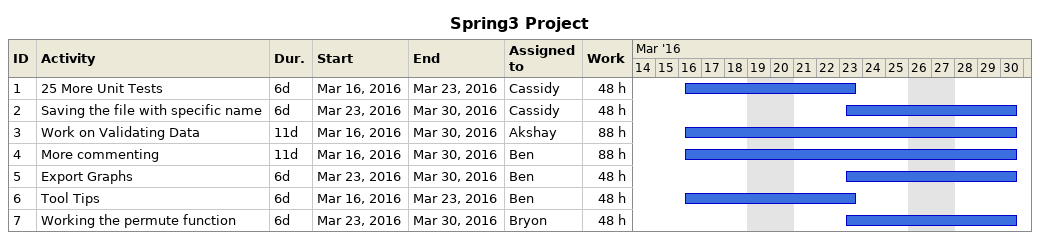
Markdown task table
Spring3 Project

| ID | Task | Duration | Start | Finish | Resources | Work (h) |
|---|---|---|---|---|---|---|
| 1 | 25 More Unit Tests | 6d | 2016-03-16 | 2016-03-23 | Cassidy | 48 |
| 2 | Saving the file with specific name | 6d | 2016-03-23 | 2016-03-30 | Cassidy | 48 |
| 3 | Work on Validating Data | 11d | 2016-03-16 | 2016-03-30 | Akshay | 88 |
| 4 | More commenting | 11d | 2016-03-16 | 2016-03-30 | Ben | 88 |
| 5 | Export Graphs | 6d | 2016-03-23 | 2016-03-30 | Ben | 48 |
| 6 | Tool Tips | 6d | 2016-03-16 | 2016-03-23 | Ben | 48 |
| 7 | Working the permute function | 6d | 2016-03-23 | 2016-03-30 | Bryon | 48 |
